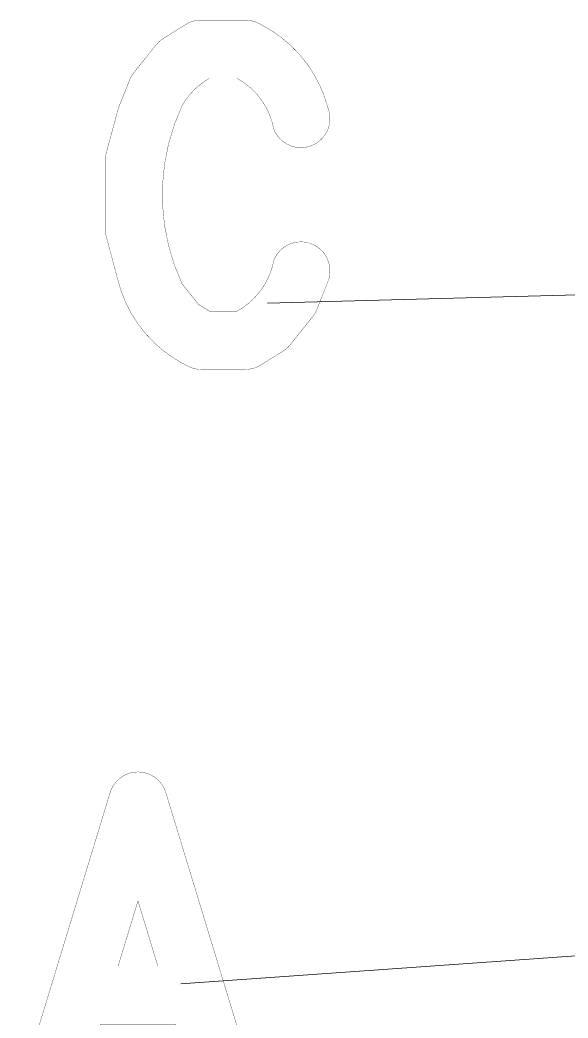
# Model space of a CAD drawing. Extents: x 726 to 4465, y 139 to 737.
# Drawn here: x 3873.98 to 3896.57, y 340.82 to 381.97 of the extents above; entities that cross this region are included whole.
import ezdxf

# ---------------------------------------------------------------- set-up
doc = ezdxf.new("R2010")
doc.units = 0
doc.layers.get('0').update_dxf_attribs({"lineweight": 5})
doc.layers.add('e_area', color=95, linetype='Continuous')
doc.layers.add('quyukuang', color=9, linetype='Continuous')

# ---------------------------------------------------------------- blocks, each defined once
blk = doc.blocks.new('PAD_R8')
at = {"layer": 'e_area', "const_width": 0.5}
blk.add_lwpolyline([(0.25, 0, 1), (-0.25, 0, 1)], format="xyb", close=True, dxfattribs=at)

msp = doc.modelspace()

# ---------------------------------------------------------------- linework, layer by layer
at = {"linetype": 'Continuous'}
for p, q in [((3884.183, 370.297), (3902.118, 370.779)), ((3880.608, 342.237), (3901.657, 343.73))]:
    msp.add_line(p, q, dxfattribs=at)
at = {"layer": 'quyukuang', "const_width": 0.012}
for points in [[(3877.5, 373.336), (3877.5, 376.193, -0.066237), (3877.542, 376.506), (3878.043, 378.353), (3878.499, 379.492, -0.074647), (3878.677, 379.8), (3879.592, 380.943, -0.085503), (3879.896, 381.213), (3880.807, 381.782, -0.141117), (3881.445, 381.964), (3883.269, 381.964, -0.141117), (3883.908, 381.782, -0.213783), (3886.671, 378.353)], [(3886.671, 378.353, -1), (3884.443, 377.462, 0.224659), (3882.927, 379.564), (3881.787, 379.564, 0.137095), (3880.663, 378.439, 0.222051), (3880.663, 371.09), (3881.338, 370.245), (3881.787, 369.964), (3882.927, 369.964, 0.224663), (3884.443, 372.067, -1), (3886.671, 371.176), (3886.216, 370.037, -0.074647), (3886.037, 369.729), (3885.123, 368.586, -0.085516), (3884.818, 368.316), (3883.908, 367.747, -0.141117), (3883.269, 367.564), (3881.445, 367.564, -0.141117), (3880.807, 367.747, -0.220949), (3877.997, 371.317), (3877.542, 373.023, -0.066243), (3877.5, 373.336)]]:
    msp.add_lwpolyline(points, format="xyb", dxfattribs=at)
msp.add_lwpolyline([(3874.039, 338.117), (3877.696, 350.117, -0.740662), (3879.992, 350.117), (3883.649, 338.117, -1), (3881.353, 337.418), (3880.393, 340.567), (3877.294, 340.567), (3876.335, 337.418, -1)], format="xyb", close=True, dxfattribs=at)
for points in [[(3878.844, 345.651), (3878.026, 342.967)], [(3879.662, 342.967), (3878.844, 345.651)], [(3878.026, 342.967), (3879.662, 342.967)]]:
    msp.add_lwpolyline(points, dxfattribs=at)

# ---------------------------------------------------------------- block references
at = {"layer": 'quyukuang', "xscale": 0.012, "yscale": 0.012, "zscale": 12}
for p in [(3886.671, 378.353), (3886.671, 378.353), (3877.5, 373.336), (3877.5, 373.336), (3878.844, 345.651), (3878.844, 345.651), (3878.026, 342.967), (3878.026, 342.967), (3879.662, 342.967), (3879.662, 342.967)]:
    msp.add_blockref('PAD_R8', p, dxfattribs=at)

doc.saveas('drawing.dxf')
